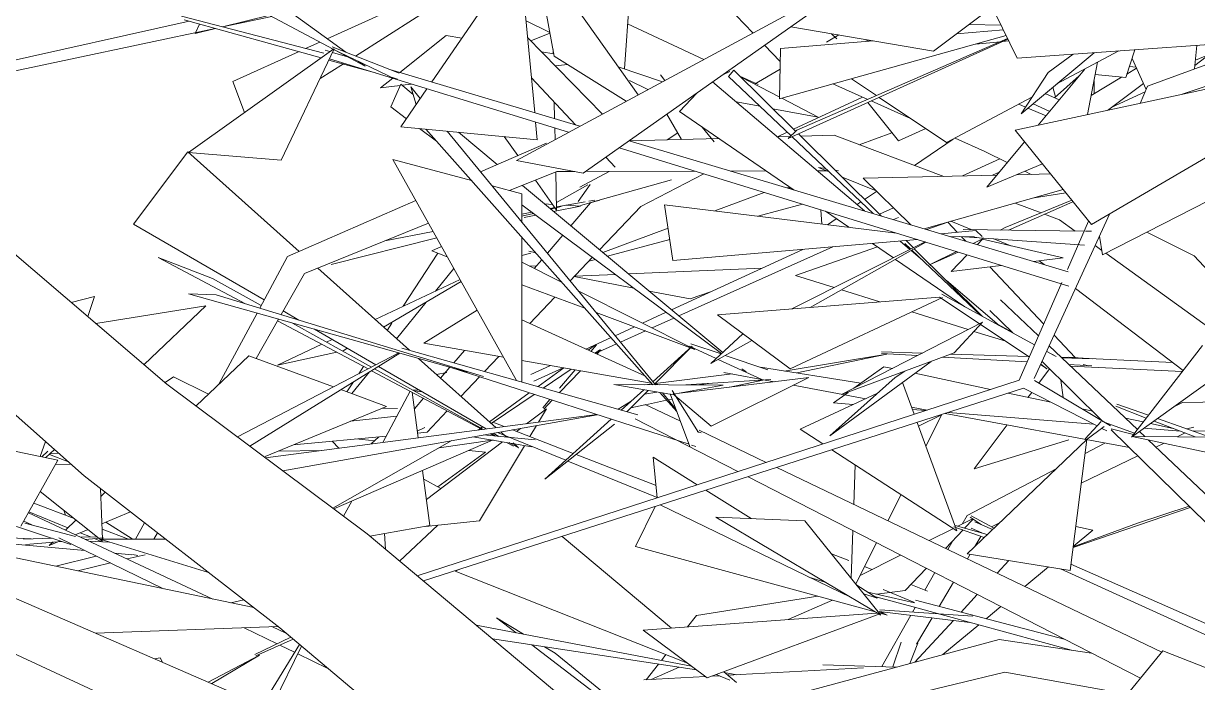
# Model space of a CAD drawing. Header units: millimetres. Extents: x 78096 to 288885, y -20632 to 149556.
# Drawn here: x 249754.8 to 250125.2, y 92629.3 to 92837.4 of the extents above; entities that cross this region are included whole.
import ezdxf

# ---------------------------------------------------------------- set-up
doc = ezdxf.new("R2010")
doc.units = ezdxf.units.MM
doc.layers.add('G-IMPT', color=8, linetype='Continuous', lineweight=9)
doc.layers.add('L-PLNT', color=71, linetype='Continuous', lineweight=9)

# ---------------------------------------------------------------- blocks, each defined once
blk = doc.blocks.new('ZZ-V - Tree Broadleaf 1 - 3dtree rotund SIMPLU-4826059-TOMH A-A')
at = {"layer": 'G-IMPT'}
for p, q in [((24234.95, 92790.14), (24327.64, 92855.52)), ((24325.04, 92854.12), (24213.86, 92794.14)), ((24360.22, 92850.29), (24371.85, 92826.42)), ((24345.42, 92828.63), (24363.99, 92842.54)), ((24345.42, 92828.63), (24300.44, 92836.34)), ((24371.85, 92826.42), (24506.82, 92836.06)), ((24371.21, 92803.66), (24489.78, 92829.23)), ((24395.25, 92773.93), (24489.78, 92829.23)), ((24371.21, 92803.66), (24395.25, 92773.93)), ((24234.95, 92790.14), (24213.86, 92794.14))]:
    blk.add_line(p, q, dxfattribs=at)
blk = doc.blocks.new('ZZ-V - Tree Broadleaf 2 - 3dtree rotund SIMPLU-4826084-TOMH A-A')
at = {"layer": 'G-IMPT'}
for p, q in [((24080.07, 92886.28), (24160.07, 92828.29)), ((24252.32, 92884.02), (24247.92, 92823.02)), ((24064.33, 92878.23), (24156.05, 92829.27)), ((24251.54, 92873.21), (24288.46, 92834.39)), ((24108.18, 92839.7), (24153.06, 92827.97)), ((24109, 92838.54), (24152.21, 92826.53)), ((24216.89, 92838.2), (24224.41, 92834.49)), ((24248.94, 92837.21), (24272.99, 92826.04)), ((24356.63, 92837.03), (24366.78, 92836.83)), ((24177.11, 92821.91), (24191.7, 92833.6)), ((24196.61, 92832.76), (24191.7, 92833.6)), ((24224.44, 92834.33), (24218.42, 92831.88)), ((24368.36, 92833.58), (24296.91, 92813.56)), ((24315.62, 92833.74), (24311.65, 92831.42)), ((24313.26, 92834.14), (24314.97, 92832.53)), ((24352.73, 92834.1), (24367.5, 92835.34)), ((24480.06, 92834.15), (24423.92, 92815.03)), ((24155.47, 92829.52), (24175.74, 92819.82)), ((24155.75, 92829.98), (24176.89, 92821.7)), ((24217.38, 92832.94), (24240.97, 92808.77)), ((24292.16, 92830.5), (24297.07, 92825.33)), ((24297.13, 92829.43), (24326.38, 92831.89)), ((24299.59, 92801.01), (24368.9, 92832.46)), ((24368.84, 92832.6), (24302.32, 92803.67)), ((24323.82, 92832.33), (24325.12, 92831.78)), ((24358.65, 92830.86), (24366.56, 92831.61)), ((24367.15, 92831.67), (24369.2, 92831.86)), ((24452.68, 92832.19), (24412.97, 92817.53)), ((24428.5, 92830.47), (24427.83, 92823.02)), ((24436.91, 92831.07), (24427.93, 92824.09)), ((24110.37, 92796.63), (24156.23, 92829.4)), ((24139.66, 92794.17), (24156.38, 92829.34)), ((24153.51, 92828.95), (24154.99, 92828.51)), ((24154.72, 92825.83), (24169.4, 92821.75)), ((24154.9, 92826.22), (24230.3, 92803.01)), ((24155.87, 92828.25), (24160.61, 92826.83)), ((24156.29, 92829.14), (24166.17, 92823.86)), ((24225.65, 92827.79), (24221.77, 92828.45)), ((24225.4, 92829.13), (24225.43, 92827.82)), ((24297.13, 92829.43), (24296.91, 92813.56)), ((24373.08, 92808.89), (24396.11, 92828.15)), ((24381.66, 92821.94), (24389.53, 92827.68)), ((24384.2, 92818.19), (24403.97, 92828.71)), ((24409, 92829.07), (24406.09, 92820.29)), ((24408.1, 92826.36), (24412.55, 92816.57)), ((24163.97, 92825.46), (24166.17, 92823.86)), ((24173.92, 92822.86), (24233.91, 92804.96)), ((24226.14, 92823.97), (24229.96, 92824.45)), ((24245.96, 92823.68), (24259.93, 92819)), ((24281.22, 92822.21), (24278.97, 92821.19)), ((24280.73, 92820.68), (24282.49, 92822.62)), ((24301.96, 92803.33), (24282.49, 92822.62)), ((24297.04, 92822.9), (24288.99, 92818.2)), ((24378.45, 92805.22), (24393.16, 92822.96)), ((24394.07, 92808.59), (24397.24, 92825.13)), ((24406.46, 92821.41), (24409.51, 92823.25)), ((24407.25, 92823.78), (24409.38, 92823.55)), ((24171, 92817.02), (24174.83, 92820.08)), ((24174.72, 92820.28), (24176.33, 92819.83)), ((24218.58, 92820.23), (24232.49, 92805.39)), ((24249.54, 92819.4), (24255.36, 92816.54)), ((24259.27, 92821.11), (24260.66, 92819.39)), ((24275.76, 92818.93), (24323.68, 92778.17)), ((24280.73, 92820.68), (24300.52, 92801.92)), ((24284.36, 92820.76), (24290.08, 92818.11)), ((24284.74, 92820.39), (24296.92, 92814.1)), ((24327.48, 92814.61), (24319.59, 92819.91)), ((24381.66, 92821.94), (24373.08, 92808.89)), ((24383.62, 92813.94), (24391.44, 92820.89)), ((24395.23, 92814.64), (24404.81, 92820.42)), ((24396.11, 92819.23), (24396.15, 92815.19)), ((24396.5, 92821.29), (24406.09, 92820.29)), ((24400.31, 92809.93), (24411.7, 92818.44)), ((24171, 92817.02), (24177.22, 92817.8)), ((24177.4, 92818.19), (24174.2, 92811.02)), ((24177.4, 92818.19), (24181.28, 92814.95)), ((24177.77, 92817.87), (24180.78, 92818.25)), ((24180.54, 92817.32), (24182.26, 92811.82)), ((24180.54, 92817.32), (24183.53, 92813.68)), ((24270.74, 92815.38), (24265.26, 92809.6)), ((24324.7, 92813.41), (24313.74, 92818.27)), ((24385.14, 92813.28), (24380.66, 92815.23)), ((24412.19, 92815.74), (24401.5, 92810.82)), ((24412.97, 92817.53), (24410.62, 92812.16)), ((24174.2, 92811.02), (24179.17, 92807.31)), ((24225.78, 92812.55), (24225.9, 92807.35)), ((24283.2, 92812.61), (24290.71, 92811.22)), ((24297.6, 92813.75), (24309.09, 92807.82)), ((24323.01, 92814.16), (24301.32, 92803.97)), ((24338.21, 92807.41), (24325.82, 92812.91)), ((24349.6, 92799.77), (24328.32, 92814.05)), ((24349.6, 92799.77), (24376.5, 92814.09)), ((24372.37, 92811.89), (24374.47, 92811)), ((24376.86, 92812.05), (24382.1, 92809.62)), ((24261.33, 92808.75), (24265.89, 92800.78)), ((24265.26, 92809.6), (24301.51, 92784.79)), ((24294.75, 92810.47), (24309.09, 92807.82)), ((24375.23, 92810.68), (24380.97, 92808.26)), ((24183.33, 92804.21), (24188.69, 92800.21)), ((24185.32, 92804.02), (24256.89, 92723.32)), ((24225.96, 92804.34), (24226.05, 92800.72)), ((24272.46, 92804.67), (24276.24, 92799.96)), ((24299.59, 92801.01), (24302.32, 92803.67)), ((24191.99, 92803.38), (24257.77, 92723.32)), ((24195.58, 92803.03), (24207.83, 92792.81)), ((24214.31, 92795.65), (24210.04, 92801.64)), ((24249.41, 92800.34), (24387.97, 92758.99)), ((24277.68, 92801.09), (24249.43, 92800.33)), ((24264.74, 92802.8), (24261.42, 92800.65)), ((24300.31, 92801.71), (24296.15, 92801.59)), ((24299.08, 92802.92), (24296.27, 92801.6)), ((24300.86, 92801.59), (24326.43, 92777.36)), ((24328.93, 92776.61), (24302.82, 92802.48)), ((24314.1, 92802.08), (24303.51, 92801.79)), ((24348.73, 92789.09), (24314.1, 92802.08)), ((24332.32, 92802.87), (24322.03, 92799.11)), ((24339.48, 92792.56), (24351.63, 92800.84)), ((24361.65, 92797), (24352.25, 92801.18)), ((24362.24, 92785.67), (24374.14, 92800.03)), ((24110.23, 92796.84), (24093.04, 92774.06)), ((24110.23, 92796.84), (24145.33, 92765.38)), ((24110.37, 92796.63), (24139.66, 92794.17)), ((24223.36, 92799.62), (24202.57, 92790.5)), ((24246.24, 92798.1), (24388.17, 92754.42)), ((24368.71, 92793.47), (24361.65, 92797)), ((24174.9, 92794.43), (24213.85, 92724.66)), ((24174.9, 92794.43), (24199.69, 92787.82)), ((24242.07, 92795.16), (24244.97, 92792.05)), ((24366.36, 92794.65), (24354.58, 92789.22)), ((24379.8, 92793.04), (24362.24, 92785.67)), ((24398.81, 92764.31), (24456.28, 92793.75)), ((24226.65, 92790.63), (24211.72, 92784.6)), ((24226.28, 92790.48), (24226.55, 92778.47)), ((24232.26, 92790.65), (24226.65, 92790.63)), ((24233.88, 92785.74), (24243.15, 92790.68)), ((24270.1, 92790.76), (24235.68, 92790.66)), ((24273.02, 92789.86), (24253.06, 92779.62)), ((24292.69, 92790.83), (24281.39, 92790.79)), ((24312.15, 92790.89), (24308.75, 92790.88)), ((24312.48, 92790.58), (24309.14, 92791.94)), ((24311.44, 92791.56), (24309.14, 92791.94)), ((24315.51, 92790.9), (24314.31, 92791.09)), ((24327.31, 92784.53), (24316.47, 92788.95)), ((24323.24, 92788.51), (24365.39, 92789.47)), ((24366.15, 92790.39), (24364.04, 92789.44)), ((24371.63, 92789.61), (24382.37, 92789.86)), ((24376.22, 92789.72), (24374.24, 92790.71)), ((24206.21, 92786.07), (24215.6, 92783.57)), ((24215.74, 92786.22), (24278.97, 92733.51)), ((24226.55, 92778.47), (24219.84, 92787.88)), ((24226.49, 92780.9), (24236.4, 92786.42)), ((24233.3, 92781.14), (24237.12, 92786.49)), ((24236.88, 92780.74), (24262.8, 92788)), ((24299.16, 92785.49), (24300.43, 92785.53)), ((24323.24, 92788.51), (24338.27, 92773.82)), ((24182.11, 92781.52), (24141.62, 92763.76)), ((24215.6, 92774.65), (24215.6, 92783.57)), ((24234.05, 92779.94), (24240.18, 92781.56)), ((24236.69, 92781.26), (24238.55, 92781.58)), ((24292.04, 92784.01), (24276.43, 92778.21)), ((24323.69, 92781.79), (24327.47, 92784.37)), ((24342.5, 92772.56), (24386.34, 92784.95)), ((24389.09, 92781.55), (24368.08, 92772.92)), ((24377.2, 92782.36), (24387.18, 92783.92)), ((24215.6, 92780.14), (24278.58, 92733.15)), ((24215.6, 92777.2), (24218.71, 92777.81)), ((24222.72, 92780.4), (24225.28, 92780.25)), ((24224.47, 92778.94), (24226, 92779.24)), ((24224.65, 92778.79), (24227.95, 92779.62)), ((24234.1, 92779.73), (24225.59, 92778.01)), ((24226.53, 92779.35), (24227.95, 92779.62)), ((24226.63, 92779.51), (24235.52, 92781.06)), ((24229.46, 92780), (24234.1, 92779.73)), ((24237.27, 92780.79), (24231.02, 92773.48)), ((24253.06, 92779.62), (24240.1, 92765.91)), ((24263.24, 92762.58), (24260.62, 92780.15)), ((24260.62, 92780.15), (24333.74, 92771.17)), ((24290.01, 92776.54), (24304.09, 92780.3)), ((24310.2, 92774.06), (24309.91, 92778.51)), ((24311.33, 92778.07), (24318.71, 92773.02)), ((24321.33, 92780.18), (24322.56, 92781.02)), ((24332.78, 92779.19), (24328.37, 92777.16)), ((24369.06, 92772.12), (24389.44, 92781.11)), ((24379.42, 92777.58), (24371.19, 92780.66)), ((24093.04, 92774.06), (24134.27, 92750.08)), ((24186.15, 92774.28), (24146.96, 92758.47)), ((24215.6, 92776.5), (24219.24, 92777.42)), ((24219.96, 92776.88), (24216.26, 92776.14)), ((24312.03, 92773.84), (24314.77, 92775.71)), ((24334.4, 92776.14), (24332.85, 92775.44)), ((24343.38, 92772.3), (24349.99, 92774.61)), ((24352.95, 92771.46), (24349.99, 92774.61)), ((24357.33, 92772.29), (24350.87, 92774.92)), ((24401.1, 92777.34), (24377.26, 92725.3)), ((24385.16, 92775.43), (24380.5, 92777.17)), ((24390.12, 92771.83), (24385.16, 92775.43)), ((24394.39, 92775), (24387.71, 92759.7)), ((24172.39, 92768.73), (24187.58, 92771.71)), ((24228.49, 92770.52), (24223.65, 92764.85)), ((24261.72, 92772.74), (24241.11, 92765.08)), ((24358.84, 92772.03), (24347.84, 92770.96)), ((24354.77, 92772.32), (24392.99, 92771.79)), ((24360.84, 92770.12), (24358.84, 92772.03)), ((24366.53, 92772.16), (24368.08, 92772.92)), ((24393.4, 92771.79), (24395.35, 92771.76)), ((24398.81, 92764.31), (24397.84, 92770.23)), ((24427.67, 92763.98), (24412.74, 92771.44)), ((24155.41, 92761.27), (24188.71, 92769.69)), ((24190.24, 92766.94), (24187.12, 92765.55)), ((24215.61, 92724.16), (24215.6, 92769.88)), ((24242.55, 92763.87), (24262.26, 92769.13)), ((24263.24, 92762.58), (24340.41, 92769.12)), ((24313.72, 92766.86), (24265.13, 92745.05)), ((24342.81, 92768.38), (24300.77, 92747.24)), ((24301.93, 92757.79), (24327.75, 92766.83)), ((24306.58, 92747.71), (24343.07, 92768.3)), ((24326.17, 92767.91), (24332.82, 92763.36)), ((24334.88, 92768.65), (24338.02, 92765.98)), ((24336.43, 92767.87), (24338.29, 92766.11)), ((24339.11, 92766.52), (24336.8, 92768.81)), ((24350.76, 92770.09), (24358.38, 92769.98)), ((24353.72, 92770.11), (24393.09, 92767.41)), ((24355.6, 92768.65), (24354.28, 92770.05)), ((24360.56, 92769.62), (24357.65, 92769.98)), ((24357.98, 92767.94), (24361.32, 92769.59)), ((24359.28, 92767.55), (24360.93, 92769.24)), ((24360.93, 92769.24), (24386.38, 92763.38)), ((24369.82, 92767.19), (24364.48, 92769.37)), ((24398.58, 92765.72), (24396.47, 92767.24)), ((24100.86, 92763.47), (24128.33, 92748.88)), ((24100.86, 92763.47), (24118, 92756.84)), ((24141.62, 92763.76), (24132.88, 92747.49)), ((24189.06, 92764.83), (24178.09, 92748.1)), ((24192.05, 92763.71), (24187.12, 92765.55)), ((24215.6, 92764.16), (24218.39, 92764.84)), ((24217.76, 92765.45), (24219.95, 92764.97)), ((24221.89, 92762.79), (24219.5, 92760)), ((24237.85, 92763.54), (24230.83, 92756.11)), ((24236.68, 92762.3), (24238.77, 92762.86)), ((24304.25, 92766.05), (24262.81, 92746.98)), ((24333.5, 92762.9), (24355.37, 92747.93)), ((24338.4, 92765.66), (24341.95, 92762.64)), ((24338.62, 92765.79), (24360.32, 92745.23)), ((24360.95, 92744.88), (24339.4, 92766.23)), ((24344.42, 92761.26), (24352.7, 92765.34)), ((24344.42, 92761.25), (24353.28, 92765.16)), ((24351.05, 92759.1), (24356.1, 92764.29)), ((24377.05, 92762.25), (24386.38, 92763.38)), ((24437.35, 92737.68), (24399.82, 92764.82)), ((24449.19, 92740.9), (24427.67, 92763.98)), ((24151.16, 92760.16), (24180.11, 92734.21)), ((24188.32, 92752.89), (24194.12, 92760)), ((24215.6, 92761.96), (24228.29, 92755.57)), ((24217.99, 92760.76), (24220.14, 92760.88)), ((24249.19, 92758.33), (24291.36, 92760.12)), ((24351.05, 92759.1), (24366.78, 92761.01)), ((24380.19, 92742.5), (24363.19, 92760.57)), ((24380.34, 92761.27), (24378.78, 92762.46)), ((24133.32, 92748.3), (24118, 92756.84)), ((24146.96, 92758.47), (24139.59, 92745.44)), ((24169.24, 92743.95), (24196.06, 92756.52)), ((24196.43, 92755.86), (24171.96, 92741.52)), ((24250.86, 92753.83), (24232.09, 92757.44)), ((24232.25, 92757.61), (24245.07, 92758.16)), ((24301.93, 92757.79), (24314.14, 92753.97)), ((24349.55, 92756.18), (24366.21, 92742.01)), ((24385.92, 92755.62), (24372.44, 92724.75)), ((24119.09, 92751.7), (24110.43, 92751.97)), ((24198.42, 92727.3), (24110.43, 92751.97)), ((24119.09, 92751.7), (24203.43, 92725.95)), ((24235.49, 92747.45), (24215.6, 92754.89)), ((24233.38, 92753), (24270.12, 92734.48)), ((24268.71, 92750.4), (24255.71, 92752.9)), ((24268.71, 92750.4), (24275.41, 92752.78)), ((24316.41, 92753.26), (24328.48, 92749.48)), ((24348.03, 92751.94), (24377.32, 92735.94)), ((24424.22, 92727.86), (24390.27, 92753.71)), ((24080.75, 92751.16), (24073.38, 92749.32)), ((24080.75, 92751.16), (24078.61, 92744.85)), ((24115.86, 92748.26), (24081.14, 92742.69)), ((24115.86, 92748.26), (24096.36, 92729.71)), ((24176.06, 92737.85), (24185.43, 92749.34)), ((24226, 92751), (24218.11, 92742.65)), ((24347.33, 92751), (24277.33, 92745.35)), ((24300.2, 92728.33), (24348.34, 92750.9)), ((24347.33, 92751), (24360.12, 92742.45)), ((24366.58, 92750.13), (24378.56, 92738.77)), ((24132.04, 92745.91), (24120.02, 92723.54)), ((24140.24, 92746.6), (24145.18, 92743.73)), ((24184.65, 92736.43), (24201.46, 92746.86)), ((24270.12, 92734.48), (24239.04, 92746.12)), ((24261.1, 92746.19), (24253.68, 92742.77)), ((24263.57, 92744.35), (24256.68, 92741.26)), ((24300.2, 92728.33), (24277.33, 92745.35)), ((24338.57, 92746.32), (24356.41, 92740.74)), ((24363.22, 92746.8), (24370.45, 92739.69)), ((24138.78, 92744.02), (24131.77, 92731.62)), ((24138.48, 92743.48), (24167.07, 92728.3)), ((24168.18, 92728.88), (24143.26, 92742.76)), ((24150.17, 92740.83), (24169.52, 92729.57)), ((24174.6, 92742.77), (24173.1, 92740.49)), ((24254.54, 92725.97), (24215.6, 92743.8)), ((24251.12, 92741.6), (24245.05, 92738.8)), ((24360.86, 92743.02), (24316.37, 92720.18)), ((24351.97, 92733.41), (24360.86, 92743.02)), ((24360.25, 92742.36), (24375.64, 92732.08)), ((24365.84, 92742.32), (24370.26, 92739.88)), ((24459.4, 92743.71), (24407.88, 92706.72)), ((24153.97, 92736.8), (24155.7, 92737.61)), ((24243.71, 92738.19), (24235.8, 92734.55)), ((24254.57, 92740.31), (24246.71, 92736.78)), ((24275.15, 92729.98), (24285.33, 92739.4)), ((24275.15, 92729.98), (24288.13, 92737.31)), ((24358.22, 92740.17), (24368.22, 92737.04)), ((24390.16, 92731.9), (24383.52, 92738.96)), ((24125.84, 92706.87), (24176.81, 92733.36)), ((24129.76, 92703.94), (24177.07, 92733.29)), ((24138.46, 92729.53), (24152.43, 92736.08)), ((24138.46, 92729.53), (24157.19, 92733.55)), ((24160.51, 92734.82), (24159.05, 92733.96)), ((24177.68, 92734.9), (24252.2, 92713.8)), ((24184.65, 92736.43), (24209.75, 92732)), ((24197.44, 92734.17), (24194.09, 92730.25)), ((24236.51, 92734.22), (24238.82, 92735.9)), ((24237.34, 92733.85), (24239.12, 92735.93)), ((24238.57, 92733.28), (24240.14, 92734.34)), ((24245.45, 92736.22), (24238.74, 92733.2)), ((24239.18, 92733), (24240.47, 92734.34)), ((24269.28, 92735.46), (24256.95, 92724.32)), ((24257.53, 92723.61), (24269.31, 92735.44)), ((24268.47, 92735.48), (24276.9, 92731.6)), ((24268.92, 92736.24), (24278.44, 92733.03)), ((24351.97, 92733.41), (24316.37, 92720.18)), ((24329.02, 92733.2), (24340.42, 92732.53)), ((24341.95, 92733.31), (24329.08, 92733.75)), ((24381.17, 92733.84), (24384.13, 92732.22)), ((24381.95, 92735.56), (24409.77, 92709.17)), ((24430.29, 92735.71), (24407.88, 92706.72)), ((24112.78, 92716.65), (24129.42, 92732.49)), ((24156.15, 92722.63), (24129.42, 92732.49)), ((24183, 92731.62), (24207.42, 92709.75)), ((24208.28, 92732.26), (24203.79, 92727.51)), ((24215.61, 92730.96), (24256.34, 92723.77)), ((24277.51, 92731.31), (24291.33, 92724.95)), ((24279.76, 92732.58), (24293.22, 92728.03)), ((24298.37, 92727.64), (24330.72, 92732.97)), ((24330.72, 92732.97), (24302.32, 92727.02)), ((24312.74, 92707.23), (24344.67, 92730.7)), ((24348.34, 92732.07), (24374.95, 92730.5)), ((24375.48, 92732.18), (24350.89, 92733.01)), ((24379.25, 92729.66), (24381.27, 92728.31)), ((24379.31, 92729.78), (24381.2, 92728.34)), ((24379.69, 92730.61), (24398.86, 92711.75)), ((24382.92, 92732.87), (24384.11, 92732.22)), ((24421.01, 92730.31), (24385.7, 92732)), ((24395.57, 92731.51), (24385.88, 92731.83)), ((24388.09, 92729.73), (24395.4, 92729.31)), ((24388.14, 92732.04), (24395.57, 92731.51)), ((24392.62, 92729.71), (24394.31, 92729.31)), ((24103.06, 92723.98), (24105.67, 92725.81)), ((24116.67, 92720.35), (24105.67, 92725.81)), ((24161.91, 92720.5), (24167.49, 92727.34)), ((24165.61, 92729.07), (24164.09, 92726.75)), ((24168.13, 92727.74), (24203.07, 92709.18)), ((24203.44, 92709.23), (24169.12, 92728.36)), ((24170.32, 92729.1), (24204.3, 92709.34)), ((24188.62, 92726.59), (24191.89, 92727.21)), ((24192.87, 92728.82), (24189.95, 92725.4)), ((24193.13, 92728.74), (24268.35, 92704.5)), ((24202.2, 92725.82), (24196.37, 92719.65)), ((24224.58, 92729.38), (24218.39, 92726.53)), ((24228.63, 92728.66), (24219.31, 92724.48)), ((24220.67, 92722.73), (24228.81, 92728.63)), ((24222.34, 92722.25), (24231.13, 92728.22)), ((24227.45, 92722.23), (24232.37, 92728)), ((24227.46, 92720.81), (24234.08, 92727.7)), ((24257.65, 92723.74), (24281.91, 92726.73)), ((24279.35, 92727.21), (24295.14, 92724.28)), ((24285.02, 92728.35), (24286.35, 92727.36)), ((24290.87, 92728.83), (24322.56, 92723.81)), ((24329.82, 92729.01), (24320.35, 92722.23)), ((24329.82, 92729.01), (24332.47, 92728.45)), ((24336.43, 92727.56), (24333.31, 92725.6)), ((24339.55, 92726.94), (24363.46, 92721.83)), ((24378.66, 92723.85), (24382.02, 92728.31)), ((24423.95, 92727.5), (24388.67, 92729.19)), ((24162.42, 92724.2), (24160.37, 92721.07)), ((24372.44, 92724.75), (24182.56, 92663)), ((24373.89, 92722.21), (24184.53, 92661.35)), ((24279.1, 92723.2), (24244.54, 92723.39)), ((24262.84, 92720.2), (24244.54, 92723.39)), ((24254.4, 92723.33), (24256.09, 92723.54)), ((24257.58, 92723.55), (24258.95, 92723.31)), ((24279.1, 92723.2), (24262.84, 92720.2)), ((24306.07, 92725.6), (24265.4, 92720.67)), ((24267.35, 92723.26), (24294.15, 92724.93)), ((24271.66, 92723.24), (24274.51, 92723.71)), ((24275.26, 92710.2), (24306.07, 92725.6)), ((24291.61, 92724.77), (24281.15, 92722.58)), ((24301.18, 92723.16), (24324.05, 92718.91)), ((24312.74, 92707.23), (24333.31, 92725.6)), ((24335.65, 92724.07), (24339.35, 92713.99)), ((24397.05, 92710.3), (24373.86, 92722.2)), ((24401.28, 92710.3), (24377.28, 92724.68)), ((24385.6, 92724.79), (24386.34, 92719.25)), ((24172.85, 92716.47), (24158.49, 92721.76)), ((24180.35, 92721.25), (24171.75, 92705.1)), ((24182.88, 92706.55), (24180.95, 92720.93)), ((24181.19, 92721.63), (24183.03, 92721.71)), ((24184.51, 92719.04), (24181.65, 92715.7)), ((24181.66, 92721.37), (24184.18, 92721.04)), ((24205.34, 92711.61), (24217.93, 92720.75)), ((24205.91, 92711.09), (24219.42, 92720.27)), ((24222.17, 92716.02), (24224.41, 92718.66)), ((24222.5, 92715.64), (24225.16, 92718.42)), ((24254.08, 92721.73), (24246.95, 92715.29)), ((24248.73, 92714.78), (24255.42, 92721.49)), ((24254.31, 92720.38), (24258.15, 92721.01)), ((24261.25, 92718.41), (24254.62, 92717.02)), ((24259.08, 92720.85), (24264.43, 92714.82)), ((24259.92, 92720.71), (24264.15, 92715.55)), ((24262.93, 92718.76), (24261.73, 92718.51)), ((24262.32, 92720.39), (24268.62, 92703.78)), ((24262.96, 92721.47), (24271.3, 92708.24)), ((24275.26, 92710.2), (24263.19, 92720.4)), ((24303.37, 92709.28), (24327.74, 92720.63)), ((24318.48, 92720.89), (24313.86, 92717.57)), ((24369.02, 92720.64), (24382.51, 92717.76)), ((24375.24, 92719.31), (24376.43, 92720.88)), ((24172.85, 92716.47), (24134.6, 92700.68)), ((24171.47, 92715.9), (24176.38, 92715.84)), ((24192.02, 92715.05), (24185.65, 92708.31)), ((24217.07, 92711), (24223.31, 92715.73)), ((24223.31, 92715.73), (24220.78, 92711.49)), ((24250.09, 92718.12), (24245.94, 92715.57)), ((24254.34, 92716.96), (24249.99, 92716.05)), ((24254.44, 92717.1), (24265.59, 92711.76)), ((24313.86, 92717.57), (24320.09, 92717.07)), ((24338.53, 92716.23), (24343.43, 92715.32)), ((24338.78, 92715.54), (24343.03, 92715.19)), ((24392.32, 92715.67), (24395.59, 92714.97)), ((24402.99, 92716.53), (24412.59, 92712.81)), ((24403.31, 92717.17), (24413.25, 92713.67)), ((24423.96, 92717.75), (24421.27, 92716.34)), ((24437.25, 92717.94), (24423.96, 92717.75)), ((24239.22, 92713.89), (24134.66, 92700.27)), ((24140.14, 92696.17), (24239.32, 92713.85)), ((24176.16, 92713.39), (24161.52, 92711.79)), ((24206.46, 92711.47), (24210.02, 92710.08)), ((24243.78, 92712.42), (24222.87, 92693.54)), ((24251.37, 92712.56), (24283.76, 92695.91)), ((24340.3, 92711.41), (24352.86, 92677.18)), ((24347.92, 92713.86), (24340.74, 92710.21)), ((24348.09, 92713.92), (24343.03, 92703.96)), ((24349.15, 92714.26), (24407.27, 92703.48)), ((24350.22, 92714.6), (24395.96, 92710.86)), ((24393.27, 92706.24), (24398.37, 92711.71)), ((24408.9, 92708.05), (24399.32, 92711.48)), ((24406.01, 92712.74), (24411.61, 92711.55)), ((24413.91, 92711.06), (24421.05, 92709.53)), ((24415.04, 92711.86), (24427.98, 92706.84)), ((24416.14, 92712.65), (24432.76, 92706.8)), ((24024.43, 92708.82), (24069.19, 92699.51)), ((24182.59, 92708.7), (24184.94, 92709.81)), ((24185.65, 92708.31), (24182.68, 92708.03)), ((24201.75, 92709.01), (24203.14, 92710.01)), ((24203.47, 92707.46), (24219.81, 92705.92)), ((24205.59, 92707.84), (24206.92, 92707.14)), ((24207.26, 92707.1), (24205.85, 92707.89)), ((24206.57, 92708.02), (24208.31, 92707.01)), ((24229.44, 92699.47), (24207.9, 92708.25)), ((24208.89, 92708.43), (24210.73, 92706.78)), ((24212.58, 92709.09), (24231.81, 92701.61)), ((24213.88, 92708.58), (24215.14, 92709.54)), ((24220.15, 92710.44), (24218.07, 92706.95)), ((24244.81, 92710.84), (24222.87, 92693.54)), ((24270.91, 92708.5), (24272.12, 92708.16)), ((24271.52, 92708.92), (24292.62, 92698.79)), ((24303.37, 92709.28), (24310.55, 92704.63)), ((24358.28, 92696.76), (24368.71, 92710.63)), ((24393.5, 92705.86), (24399.33, 92710.13)), ((24400.13, 92708.72), (24398.52, 92709.54)), ((24408.57, 92707.61), (24401.5, 92709.35)), ((24401.55, 92709.1), (24440.06, 92671.23)), ((24410.43, 92708.55), (24412.08, 92706.98)), ((24411.83, 92709.56), (24423.43, 92708.61)), ((24424.8, 92708.08), (24422.36, 92706.89)), ((24427.55, 92709.89), (24425.33, 92709.42)), ((24452.57, 92708.2), (24427.34, 92708.71)), ((24065.24, 92705.36), (24063.65, 92700.66)), ((24172.82, 92707.11), (24143.54, 92704.37)), ((24157.78, 92703.28), (24155.73, 92705.51)), ((24155.91, 92684.37), (24193.44, 92705.67)), ((24156.22, 92684.13), (24206.52, 92705.87)), ((24169.15, 92705.6), (24163.19, 92706.21)), ((24168.07, 92704.62), (24170.5, 92706.82)), ((24185.49, 92687.08), (24209.48, 92705.25)), ((24206.16, 92705.82), (24189.44, 92703.4)), ((24200.09, 92706.86), (24218.72, 92703.67)), ((24216.36, 92704.07), (24202.19, 92680.31)), ((24210.94, 92705), (24212.97, 92703.92)), ((24212.97, 92703.92), (24211.07, 92704.98)), ((24211.54, 92705.12), (24214.48, 92703.41)), ((24212.8, 92704.92), (24214.48, 92703.41)), ((24269.09, 92704.26), (24270.46, 92703.82)), ((24356.08, 92669.97), (24393.83, 92706)), ((24358.28, 92696.76), (24388.11, 92705.97)), ((24388.57, 92664.69), (24393.83, 92706)), ((24399.53, 92704.91), (24393.27, 92701.62)), ((24488.85, 92689.79), (24408.14, 92707.01)), ((24408.14, 92707.01), (24485.24, 92706.35)), ((24413.18, 92705.94), (24507.86, 92616.15)), ((24418.19, 92704.87), (24415.62, 92703.63)), ((24066.02, 92702.38), (24064.08, 92700.57)), ((24068.1, 92702.83), (24065.43, 92700.29)), ((24072.51, 92698.92), (24066.5, 92701.31)), ((24069.32, 92701.75), (24066.66, 92701.46)), ((24138.74, 92702.39), (24152.44, 92702.59)), ((24204.14, 92702), (24189.08, 92691.08)), ((24204.14, 92702), (24198.83, 92702.55)), ((24232.67, 92701.27), (24257.93, 92691.45)), ((24258.31, 92687.64), (24257.02, 92700.46)), ((24257.02, 92700.46), (24270.89, 92691.73)), ((24313.41, 92702.77), (24352.86, 92677.18)), ((24409.92, 92700.87), (24392.08, 92692.22)), ((24069.19, 92699.51), (24057.48, 92678.64)), ((24073.4, 92698.14), (24068.47, 92698.21)), ((24186.59, 92678.83), (24184.26, 92696.25)), ((24258.3, 92687.7), (24230.06, 92699.21)), ((24296, 92697.17), (24417.48, 92638.92)), ((24320.72, 92698.03), (24320.28, 92685.53)), ((24384.31, 92696.91), (24356.07, 92682.07)), ((24190.06, 92690.54), (24184.62, 92693.54)), ((24286.95, 92694.27), (24410.75, 92630.63)), ((24083.31, 92673.95), (24063.63, 92689.59)), ((24082.64, 92690.52), (24083.28, 92674.56)), ((24082.74, 92688.04), (24084.12, 92689.36)), ((24273.65, 92689.99), (24287.87, 92681.04)), ((24061.59, 92685.95), (24074.31, 92681.1)), ((24161.88, 92686.58), (24159.33, 92681.8)), ((24319.5, 92656.11), (24259.22, 92685.35)), ((24335.24, 92688.61), (24331.05, 92680.37)), ((24041.61, 92683.36), (24073.32, 92672.92)), ((24059.87, 92682.88), (24118.06, 92655.64)), ((24060.05, 92683.21), (24072.36, 92678.16)), ((24071.54, 92682.16), (24071.08, 92683.67)), ((24092.12, 92683.15), (24083.08, 92679.42)), ((24251.38, 92672.22), (24257.65, 92684.85)), ((24304.87, 92680.35), (24276.79, 92681.49)), ((24328.88, 92650.54), (24276.79, 92681.49)), ((24356.07, 92682.07), (24354.52, 92679.32)), ((24357.02, 92681.45), (24360.53, 92679.15)), ((24357.33, 92681.93), (24364.55, 92678.05)), ((24389.5, 92671.96), (24426.47, 92684.59)), ((24426.14, 92684.93), (24409.8, 92679.61)), ((24058.41, 92680.29), (24061.02, 92679.03)), ((24058.79, 92679.61), (24074.79, 92675.45)), ((24071.57, 92677.41), (24074.93, 92680.61)), ((24078.7, 92677.61), (24074.68, 92675.95)), ((24083.15, 92677.73), (24091.5, 92674.55)), ((24092.62, 92674.7), (24084.3, 92679.92)), ((24096.5, 92679.74), (24093.7, 92674.55)), ((24186.59, 92678.83), (24167.63, 92675.51)), ((24189.07, 92678.98), (24177.02, 92667.64)), ((24185.14, 92678.58), (24202.19, 92680.31)), ((24304.87, 92680.35), (24328.88, 92650.54)), ((24344.13, 92674.09), (24351.73, 92677.92)), ((24351.85, 92678.43), (24361.41, 92675.05)), ((24352.25, 92678.84), (24362.43, 92676.02)), ((24353.1, 92678.61), (24357.77, 92680.96)), ((24357.97, 92680.83), (24355.27, 92678.01)), ((24357.3, 92678.04), (24360.67, 92676.51)), ((24358.48, 92680.06), (24364.07, 92677.59)), ((24366.32, 92679.74), (24363.73, 92678.48)), ((24389.52, 92672.09), (24409.8, 92679.61)), ((24395.67, 92677.36), (24390.34, 92678.55)), ((24054.26, 92674.95), (24060.8, 92674.68)), ((24058.34, 92674.58), (24067.38, 92674.87)), ((24069.67, 92673.88), (24066.48, 92672.56)), ((24069.48, 92674.93), (24102.55, 92658.9)), ((24076.22, 92676.58), (24079.44, 92675.26)), ((24076.36, 92675.16), (24081.57, 92675.33)), ((24083.55, 92674.97), (24077.82, 92674.48)), ((24079, 92673.93), (24085.41, 92673.66)), ((24080.74, 92674.73), (24083.09, 92673.76)), ((24103.2, 92674.53), (24082.51, 92674.56)), ((24116.74, 92664.01), (24082.51, 92674.56)), ((24100.6, 92676.55), (24099.46, 92674.54)), ((24172.51, 92671.42), (24172.23, 92676.32)), ((24228.34, 92675.43), (24262.81, 92646.47)), ((24319.99, 92677.28), (24319.46, 92662.23)), ((24354.79, 92677.51), (24349.21, 92671.66)), ((24351.63, 92674.19), (24349.99, 92671.28)), ((24360.37, 92675.42), (24358.49, 92672.27)), ((24395.67, 92677.36), (24389.54, 92672.27)), ((24053.2, 92673.16), (24077.7, 92670.95)), ((24070.47, 92673.86), (24059.08, 92672.89)), ((24066.48, 92672.56), (24067.69, 92673.72)), ((24251.38, 92672.22), (24327.01, 92651.65)), ((24327.51, 92673.42), (24320.91, 92660.42)), ((24053.44, 92669.22), (24131, 92652.93)), ((24081.22, 92669.24), (24068.52, 92666.05)), ((24085.76, 92667.04), (24075.46, 92664.59)), ((24087.2, 92670.09), (24092.5, 92669.61)), ((24096.69, 92669.65), (24091.03, 92668.3)), ((24094.37, 92669.44), (24092.71, 92669.72)), ((24313.25, 92669.94), (24318.75, 92667.8)), ((24322.28, 92663.1), (24335.06, 92669.54)), ((24356.08, 92669.97), (24388.57, 92664.69)), ((24357.03, 92669.81), (24356.15, 92668.33)), ((24369.17, 92667.84), (24365.5, 92663.85)), ((24388.83, 92666.68), (24459.31, 92635.62)), ((24194.52, 92664.46), (24196.05, 92665.05)), ((24194.52, 92664.46), (24267.82, 92635.41)), ((24323.69, 92665.88), (24326, 92664.98)), ((24343.19, 92665.36), (24336.53, 92658.38)), ((24345.87, 92663.98), (24342.76, 92658.46)), ((24381.74, 92665.8), (24374.31, 92659.62)), ((24385.5, 92665.18), (24456.36, 92632.87)), ((24306.15, 92662.59), (24311.22, 92661.03)), ((24321.21, 92660.06), (24327.69, 92655.98)), ((24338.28, 92660.21), (24343.56, 92658.15)), ((24351.76, 92660.95), (24347.22, 92653.32)), ((24127.87, 92655.36), (24123.71, 92654.46)), ((24308.92, 92656.57), (24270.64, 92650.45)), ((24323.44, 92657.28), (24327.69, 92655.98)), ((24324.7, 92657.86), (24339.46, 92654.49)), ((24327.29, 92656.39), (24339.01, 92653.19)), ((24327.6, 92657.2), (24336.53, 92658.38)), ((24339.5, 92654.58), (24329.53, 92658.65)), ((24359.27, 92657.09), (24354.13, 92651.51)), ((24299.58, 92649.15), (24313.61, 92655.29)), ((24328.27, 92651.73), (24356.9, 92648.29)), ((24328.5, 92652.22), (24357.83, 92650.27)), ((24339.69, 92653.03), (24338.85, 92651.53)), ((24339.01, 92653.2), (24389.03, 92639.51)), ((24339.74, 92655.27), (24386.67, 92643)), ((24366.68, 92653.28), (24362.05, 92649.44)), ((24207.59, 92649.74), (24213.73, 92645.03)), ((24207.59, 92649.74), (24216.11, 92644.57)), ((24253.88, 92645.82), (24327.47, 92651.19)), ((24267.82, 92646.84), (24270.64, 92650.45)), ((24274.07, 92630.74), (24329.69, 92651.35)), ((24328.3, 92651.25), (24329.69, 92651.35)), ((24330.86, 92650.6), (24328.88, 92651.56)), ((24329.02, 92651.1), (24330.86, 92650.6)), ((24338.28, 92650.53), (24329.14, 92634.31)), ((24351.73, 92648.91), (24339.6, 92635.74)), ((24345.07, 92649.71), (24340.11, 92641.37)), ((24081.06, 92644.87), (24138.62, 92647)), ((24127.92, 92646.61), (24138.41, 92641.52)), ((24136.68, 92646.93), (24141.35, 92644.74)), ((24201.14, 92647.43), (24269.08, 92634.46)), ((24253.88, 92645.82), (24274.07, 92630.74)), ((24359.74, 92647.52), (24348.41, 92638.11)), ((24131.34, 92638.12), (24142.72, 92643.59)), ((24131.62, 92637.69), (24143.45, 92642.98)), ((24133.63, 92622.02), (24145.39, 92641.35)), ((24146.02, 92640.82), (24137.33, 92622.93)), ((24139.26, 92641.11), (24143.88, 92638.87)), ((24206.33, 92643.08), (24270.67, 92633.28)), ((24218.74, 92641.19), (24261.6, 92608.34)), ((24222.7, 92640.59), (24226.06, 92638.55)), ((24366.14, 92642.89), (24270.18, 92617.03)), ((24332.65, 92634.2), (24335.26, 92642.03)), ((24338.02, 92635.31), (24340.53, 92641.75)), ((24395.25, 92638.59), (24366.14, 92642.89)), ((24099.66, 92636.78), (24101.45, 92637.05)), ((24102.23, 92635.67), (24101.45, 92637.05)), ((24116.61, 92629.42), (24132.78, 92637.89)), ((24132.78, 92637.89), (24117.71, 92628.94)), ((24144.85, 92638.4), (24154.41, 92633.76)), ((24262.35, 92609.1), (24226.06, 92638.55)), ((24259.6, 92636.27), (24261.02, 92638.1)), ((24407.51, 92626.64), (24417.77, 92639.27)), ((24488.33, 92611.74), (24417.77, 92639.27)), ((24254.84, 92630.16), (24258.69, 92635.11)), ((24256.32, 92630.24), (24265.18, 92634.12)), ((24280.53, 92631.58), (24323.32, 92633.95)), ((24310.55, 92634.91), (24333.75, 92634.16)), ((24254.05, 92630.12), (24273.47, 92631.19)), ((24367.91, 92632.55), (24274.53, 92610.1)), ((24275.6, 92631.31), (24277.85, 92631.43)), ((24276.93, 92631.8), (24281.23, 92630.09)), ((24279.25, 92632.66), (24283.26, 92629.29)), ((24279.45, 92632.48), (24283.36, 92631.74)), ((24280.24, 92631.82), (24281.49, 92631.63)), ((24454.65, 92617.06), (24367.91, 92632.55))]:
    blk.add_line(p, q, dxfattribs=at)
blk = doc.blocks.new('ZZ-V - Tree Broadleaf 2 - 3dtree rotund SIMPLU-4826109-TOMH A-A')
at = {"layer": 'G-IMPT'}
for p, q in [((24187.13, 92818.92), (24214.89, 92859.44)), ((24219.62, 92809.23), (24214.89, 92859.44)), ((24252.22, 92814.84), (24219.45, 92861.1)), ((24219.45, 92861.1), (24225.79, 92827.07)), ((24154.18, 92832.56), (24211.35, 92858.44)), ((24212.25, 92858.46), (24163.1, 92827.1)), ((24039.59, 92822.26), (24110.59, 92838.1)), ((24112.48, 92834.24), (24113.85, 92837.19)), ((24121.08, 92836.33), (24136.02, 92839.96)), ((24121.11, 92836.32), (24136.66, 92839.62)), ((24039.54, 92819.03), (24118.77, 92835.82)), ((24112.48, 92834.24), (24118.87, 92835.8)), ((24147.34, 92829.46), (24151.85, 92831.51)), ((24124.42, 92819.08), (24145.35, 92828.56)), ((24248.49, 92812.83), (24225.79, 92827.07)), ((24428.08, 92825.76), (24432.45, 92827.6)), ((24159.27, 92824.66), (24151.94, 92819.98)), ((24124.42, 92819.08), (24128.08, 92809.29)), ((24177.43, 92804.78), (24185.64, 92816.76)), ((24383.11, 92817.28), (24383.98, 92814.26)), ((24324.71, 92812.41), (24334.36, 92800.32)), ((24177.43, 92804.78), (24220.43, 92800.64)), ((24220.43, 92800.64), (24219.9, 92806.21)), ((24334.36, 92800.32), (24342.98, 92804.21)), ((24103.6, 92723.52), (24045.28, 92773.31)), ((24077.47, 92694.53), (24017.33, 92747.8)), ((24166.78, 92676.23), (24103.6, 92723.52)), ((24139.17, 92646.58), (24077.47, 92694.53)), ((24288.47, 92574.25), (24166.78, 92676.23)), ((24143.76, 92617.61), (24042.68, 92661.55)), ((24132.64, 92602.57), (24038.47, 92646.26)), ((24201.84, 92593.91), (24139.17, 92646.58))]:
    blk.add_line(p, q, dxfattribs=at)

msp = doc.modelspace()

# ---------------------------------------------------------------- block references
at = {"layer": 'L-PLNT'}
for name in ['ZZ-V - Tree Broadleaf 1 - 3dtree rotund SIMPLU-4826059-TOMH A-A', 'ZZ-V - Tree Broadleaf 2 - 3dtree rotund SIMPLU-4826109-TOMH A-A', 'ZZ-V - Tree Broadleaf 2 - 3dtree rotund SIMPLU-4826084-TOMH A-A']:
    msp.add_blockref(name, (225696.455, 0), dxfattribs=at)

doc.saveas('drawing.dxf')
